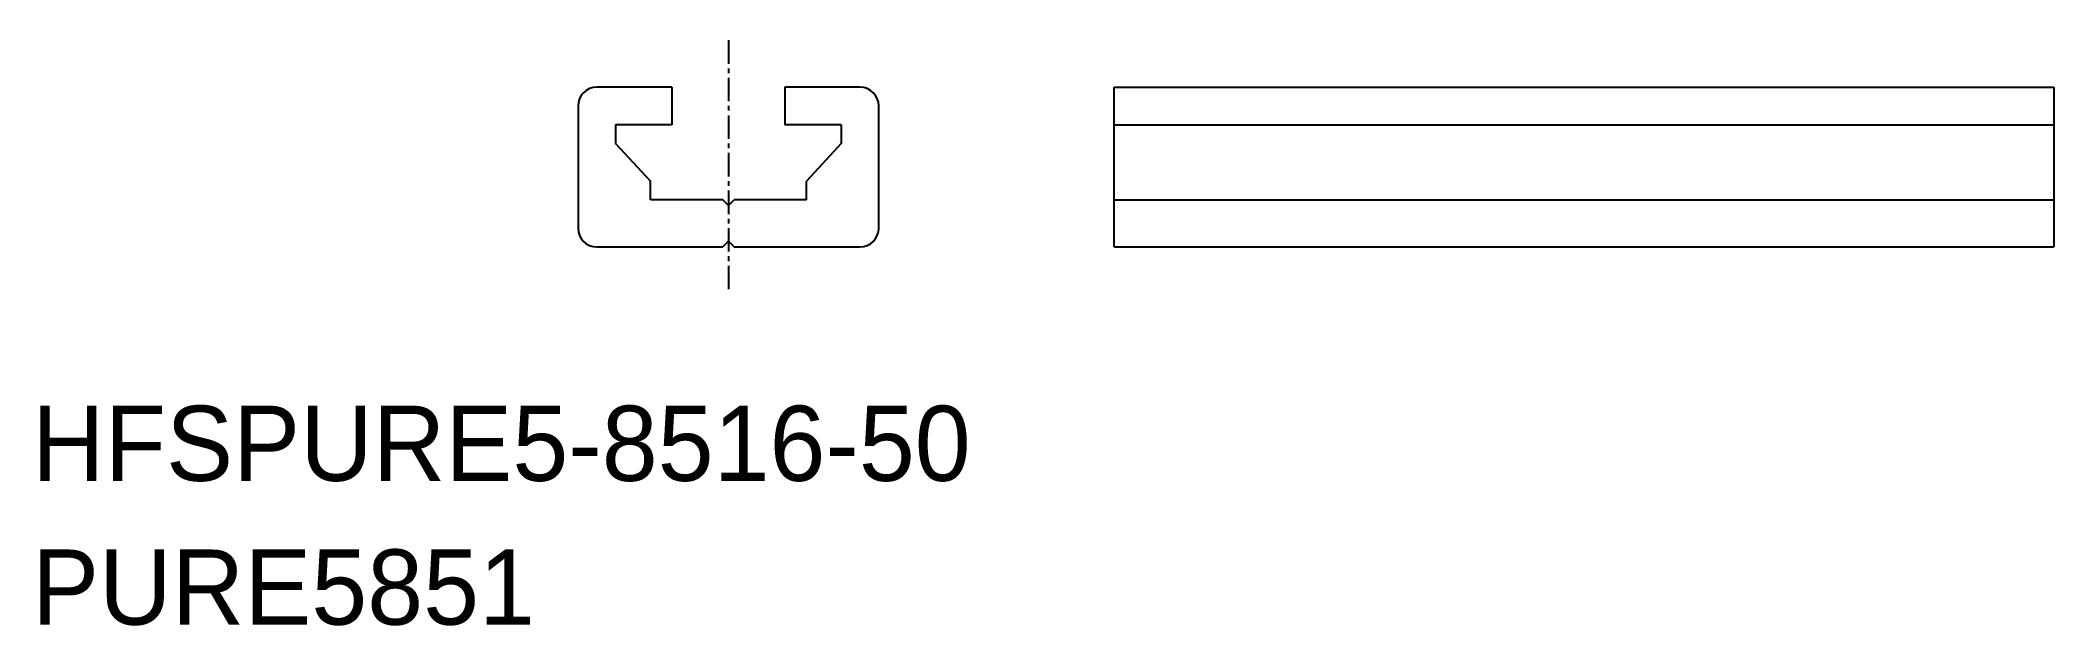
# Model space of a CAD drawing. Extents: x 0 to 108, y 0 to 31.
import ezdxf

# ---------------------------------------------------------------- set-up
doc = ezdxf.new("R2010")
doc.units = 0
doc.linetypes.add('CENTER', pattern=[2, 1.25, -0.25, 0.25, -0.25])
doc.layers.get('0').update_dxf_attribs({"linetype": 'CONTINUOUS'})
doc.layers.add('CENTER', color=1, linetype='CENTER')

msp = doc.modelspace()

# ---------------------------------------------------------------- linework, layer by layer
at = {"color": 7, "linetype": 'CONTINUOUS'}
for p, q in [((34.05, 28.6), (30.05, 28.6)), ((34.05, 28.6), (34.05, 26.6)), ((44.05, 28.6), (40.05, 28.6)), ((40.05, 28.6), (40.05, 26.6)), ((57.57, 28.6), (107.57, 28.6)), ((57.57, 20.1), (57.57, 28.6)), ((107.57, 28.6), (107.57, 20.1)), ((29.05, 27.6), (29.05, 21.1)), ((45.05, 21.1), (45.05, 27.6)), ((31.05, 26.6), (31.05, 25.6)), ((34.05, 26.6), (31.05, 26.6)), ((43.05, 26.6), (40.05, 26.6)), ((43.05, 26.6), (43.05, 25.6)), ((31.05, 25.6), (32.9, 23.6)), ((43.05, 25.6), (41.2, 23.6)), ((32.9, 22.6), (32.9, 23.6)), ((41.2, 22.6), (41.2, 23.6)), ((36.75, 22.6), (32.9, 22.6)), ((37.05, 22.3), (36.75, 22.6)), ((37.05, 22.3), (37.35, 22.6)), ((41.2, 22.6), (37.35, 22.6)), ((37.05, 20.4), (36.75, 20.1)), ((37.05, 20.4), (37.35, 20.1)), ((30.05, 20.1), (36.75, 20.1)), ((37.35, 20.1), (44.05, 20.1)), ((57.57, 20.1), (107.57, 20.1))]:
    msp.add_line(p, q, dxfattribs=at)
at = {"color": 3, "linetype": 'CONTINUOUS'}
for p, q in [((57.57, 26.6), (107.57, 26.6)), ((57.57, 22.6), (107.57, 22.6))]:
    msp.add_line(p, q, dxfattribs=at)
at = {"color": 7, "linetype": 'CONTINUOUS'}
for centre, start, end in [((30.05, 27.6), 90, 180), ((44.05, 27.6), 0, 90), ((30.05, 21.1), 180, 270), ((44.05, 21.1), 270, 0)]:
    msp.add_arc(centre, 1, start, end, dxfattribs=at)
at = {"layer": 'CENTER', "color": 1, "linetype": 'CENTER'}
msp.add_line((37.05, 31.1), (37.05, 17.6), dxfattribs=at)

# ---------------------------------------------------------------- texts
at = {"color": 7, "linetype": 'CONTINUOUS'}
for s, p in [('HFSPURE5-8516-50', (0, 7.65)), ('PURE5851', (0, 0))]:
    msp.add_text(s, height=4, dxfattribs=at).set_placement(p)

doc.saveas('drawing.dxf')
